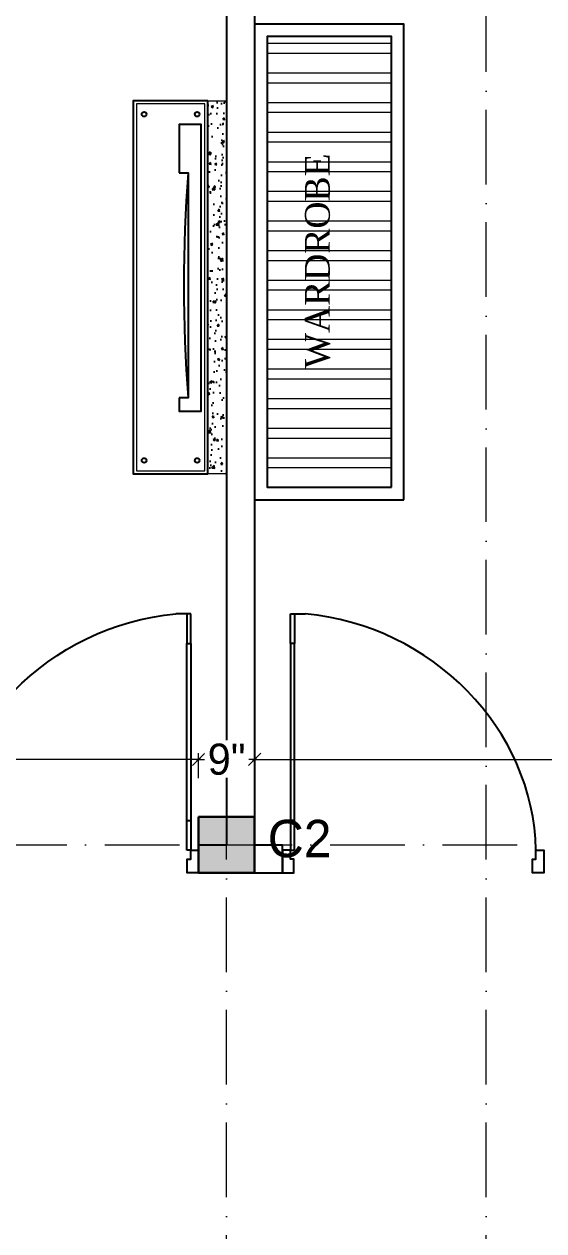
# Model space of a CAD drawing. Header units: millimetres. Extents: x -6808 to 215771, y -89660 to -16303.
# Drawn here: x 91985.4 to 92068.9, y -54042.7 to -53848.6 of the extents above; entities that cross this region are included whole.
import ezdxf

# ---------------------------------------------------------------- set-up
doc = ezdxf.new("R2010")
doc.units = ezdxf.units.MM
doc.header["$PDMODE"] = 35
doc.linetypes.add('ACAD_ISO10W100', pattern=[18, 12, -3, 0, -3])
doc.layers.get('0').update_dxf_attribs({"color": 8})
for name, color, linetype, lineweight in [('col.center', 5, 'ACAD_ISO10W100', 15), ('column', 5, 'Continuous', 30), ('wall', 7, 'Continuous', 35)]:
    doc.layers.add(name, color=color, linetype=linetype, lineweight=lineweight)
doc.layers.add('NET 01', color=8, linetype='Continuous')
doc.styles.add('SAJ', font='eurr____.ttf')
doc.styles.get("Standard").update_dxf_attribs({"font": 'times.ttf'})
doc.dimstyles.new('SAJ', dxfattribs={"dimtxt": 5, "dimasz": 2, "dimexe": 1, "dimexo": 1, "dimgap": 0.09375, "dimtad": 0, "dimdec": 1, "dimzin": 0, "dimdsep": 46, "dimlunit": 4, "dimtxsty": 'SAJ', "dimblk": 'OBLIQUE', "dimcen": 0.125, "dimdle": 0.375, "dimadec": 0, "dimazin": 0, "dimtfac": 1, "dimtdec": 1, "dimtofl": 0, "dimtmove": 0, "dimatfit": 3, "dimldrblk": 'OBLIQUE', "dimfxl": 1, "dimtolj": 1, "dimtzin": 0, "dimlwd": 5, "dimlwe": 5, "dimarcsym": 1})

# ---------------------------------------------------------------- blocks, each defined once
blk = doc.blocks.new('QEWFWE')
at = {"layer": 'NET 01'}
for p, q in [((238503.45, 15011.85), (238503.45, 15015.77)), ((238503.45, 15015.77), (238505.41, 15015.77)), ((238503.98, 15015.77), (238503.98, 15011.85)), ((238503.98, 15011.85), (238503.45, 15011.85)), ((238503.45, 15011.85), (238503.45, 14988.32)), ((238503.98, 14988.32), (238503.98, 15011.85)), ((238503.45, 14988.32), (238503.45, 14984.4)), ((238503.98, 14988.32), (238503.45, 14988.32)), ((238503.98, 14984.4), (238503.98, 14988.32)), ((238503.45, 14984.4), (238503.98, 14984.4))]:
    blk.add_line(p, q, dxfattribs=at)
for points in [[(238503.45, 14984.4), (238502.4, 14984.4), (238502.4, 14981.4), (238503.9, 14981.4), (238503.9, 14982.9), (238503.9, 14983.2), (238503.45, 14983.2)], [(238536.02, 14984.4), (238537.07, 14984.4), (238537.07, 14981.4), (238535.57, 14981.4), (238535.57, 14982.9), (238535.57, 14983.2), (238536.02, 14983.2)]]:
    blk.add_lwpolyline(points, close=True, dxfattribs=at)
blk.add_ellipse((238504.18, 14985.62), major_axis=(-29.27, 13.54), ratio=0.925766, start_param=-2.718612, end_param=-1.204625, dxfattribs=at)
blk = doc.blocks.new('C222')
at = {"layer": 'column'}
blk.add_hatch(color=256, dxfattribs=at).paths.add_polyline_path([(93213.15, -54727.01), (93213.15, -54718.01), (93204.15, -54718.01), (93204.15, -54727.01)])
for p, q in [((93204.15, -54727.01), (93204.15, -54718.01)), ((93204.15, -54718.01), (93213.15, -54718.01)), ((93213.15, -54718.01), (93213.15, -54727.01)), ((93213.15, -54727.01), (93204.15, -54727.01))]:
    blk.add_line(p, q, dxfattribs=at)
blk = doc.blocks.new('_Oblique')
at = {"color": 0, "linetype": 'ByBlock', "lineweight": -2}
blk.add_line((-0.5, -0.5), (0.5, 0.5), dxfattribs=at)
blk = doc.blocks.new('*D2222')
at = {"layer": 'Defpoints', "color": 0, "transparency": 16777216}
for p in [(92013.44, -53966.9), (91860.19, -53976.14), (92013.44, -53976.14)]:
    blk.add_point(p, dxfattribs=at)
at = {"layer": 'wall', "color": 0, "lineweight": 5, "transparency": 16777216}
for p, q in [((91859.81, -53966.9), (91927.72, -53966.9)), ((91860.19, -53969.9), (91860.19, -53965.9)), ((92013.81, -53966.9), (91945.91, -53966.9)), ((92013.44, -53969.9), (92013.44, -53965.9))]:
    blk.add_line(p, q, dxfattribs=at)
at = {"layer": 'wall', "color": 0, "lineweight": 5, "transparency": 16777216, "xscale": 2, "yscale": 2, "zscale": 2, "rotation": 180}
blk.add_blockref('_Oblique', (91860.19, -53966.9), dxfattribs=at)
at = {"layer": 'wall', "color": 0, "lineweight": 5, "transparency": 16777216, "xscale": 2, "yscale": 2, "zscale": 2}
blk.add_blockref('_Oblique', (92013.44, -53966.9), dxfattribs=at)
at = {"layer": 'wall', "color": 0, "transparency": 16777216, "insert": (91936.81, -53966.9), "char_height": 5, "attachment_point": 5, "style": 'SAJ', "bg_fill": 3, "box_fill_scale": 1.1, "bg_fill_color": 256, "bg_fill_true_color": 13158600, "bg_fill_transparency": 0}
blk.add_mtext('\\A1;12\'-9{\\H1x;\\S1/2;}"', dxfattribs=at)
blk = doc.blocks.new('*D2223')
at = {"layer": 'Defpoints', "color": 0, "transparency": 16777216}
for p in [(92013.44, -53976.14), (92022.44, -53976.14)]:
    blk.add_point(p, dxfattribs=at)
at = {"layer": 'wall', "color": 0, "lineweight": 5, "transparency": 16777216}
for p, q in [((92013.06, -53966.9), (92015.47, -53966.9)), ((92013.44, -53969.9), (92013.44, -53965.9)), ((92022.81, -53966.9), (92020.41, -53966.9)), ((92022.44, -53969.9), (92022.44, -53965.9))]:
    blk.add_line(p, q, dxfattribs=at)
at = {"layer": 'wall', "color": 0, "lineweight": 5, "transparency": 16777216, "xscale": 2, "yscale": 2, "zscale": 2, "rotation": 180}
blk.add_blockref('_Oblique', (92013.44, -53966.9), dxfattribs=at)
at = {"layer": 'wall', "color": 0, "lineweight": 5, "transparency": 16777216, "xscale": 2, "yscale": 2, "zscale": 2}
blk.add_blockref('_Oblique', (92022.44, -53966.9), dxfattribs=at)
at = {"layer": 'wall', "color": 0, "transparency": 16777216, "insert": (92017.94, -53966.9), "char_height": 5, "attachment_point": 5, "style": 'SAJ', "bg_fill": 3, "box_fill_scale": 1.1, "bg_fill_color": 256, "bg_fill_true_color": 13158600, "bg_fill_transparency": 0}
blk.add_mtext('\\A1;9"', dxfattribs=at)
at = {"layer": 'Defpoints', "color": 0, "transparency": 16777216}
blk.add_point((92022.44, -53966.9), dxfattribs=at)
blk = doc.blocks.new('*D2224')
at = {"layer": 'Defpoints', "color": 0, "transparency": 16777216}
for p in [(92178.19, -53966.9), (92022.44, -53976.14), (92178.19, -53976.14)]:
    blk.add_point(p, dxfattribs=at)
at = {"layer": 'wall', "color": 0, "lineweight": 5, "transparency": 16777216}
for p, q in [((92022.06, -53966.9), (92096.93, -53966.9)), ((92022.44, -53969.9), (92022.44, -53965.9)), ((92178.56, -53966.9), (92103.7, -53966.9)), ((92178.19, -53969.9), (92178.19, -53965.9))]:
    blk.add_line(p, q, dxfattribs=at)
at = {"layer": 'wall', "color": 0, "lineweight": 5, "transparency": 16777216, "xscale": 2, "yscale": 2, "zscale": 2, "rotation": 180}
blk.add_blockref('_Oblique', (92022.44, -53966.9), dxfattribs=at)
at = {"layer": 'wall', "color": 0, "lineweight": 5, "transparency": 16777216, "xscale": 2, "yscale": 2, "zscale": 2}
blk.add_blockref('_Oblique', (92178.19, -53966.9), dxfattribs=at)
at = {"layer": 'wall', "color": 0, "transparency": 16777216, "insert": (92100.31, -53966.9), "char_height": 5, "attachment_point": 5, "style": 'SAJ', "bg_fill": 3, "box_fill_scale": 1.1, "bg_fill_color": 256, "bg_fill_true_color": 13158600, "bg_fill_transparency": 0}
blk.add_mtext("\\A1;13'", dxfattribs=at)

msp = doc.modelspace()

# ---------------------------------------------------------------- hatches: boundary and pattern name
at = {"lineweight": 5}
h = msp.add_hatch(dxfattribs=at)
h.set_pattern_fill('ANSI32', color=256, scale=0.5, angle=135, style=0)
h.set_pattern_definition([(180, (45924.3986, -155423.137), (-4e-15, -4.7625), []), (180, (45922.811, -155421.5494), (-4e-15, -4.7625), [])])
h.paths.add_polyline_path([(92024.44, -53923.135), (92044.44, -53923.135), (92044.44, -53850.635), (92024.44, -53850.635)])
at = {"lineweight": 25, "ltscale": 2}
h = msp.add_hatch(dxfattribs=at)
h.set_pattern_fill('AR-CONC', color=256, scale=0.5, style=0)
h.set_pattern_definition([(50, (5894.276, -2096.168), (3.58630091, -0.313760675), [0.375, -4.125]), (355, (5894.276, -2096.168), (-0.69375667, 3.76096067), [0.3, -3.3]), (100.4514, (5894.575, -2096.194), (2.89254691, 3.44719771), [0.31870095, -3.50571056]), (46.1842, (5894.276, -2095.168), (5.33620524, -0.82759507), [0.5625, -6.1875]), (96.6356, (5894.7207, -2095.237), (4.67331353, 4.87058935), [0.47805144, -5.258565]), (351.1842, (5894.276, -2095.168), (4.67330973, 4.870593), [0.45, -4.95]), (21, (5894.776, -2095.418), (2.98453526, -2.01309445), [0.375, -4.125]), (326, (5894.776, -2095.418), (1.21657666, 3.62575023), [0.3, -3.3]), (71.4514, (5895.0247, -2095.5857), (4.20111314, 1.61265248), [0.31870095, -3.50571056]), (37.5, (5894.276, -2096.168), (0.060799277, 1.664469269), [0, -3.26, 0, -3.35, 0, -3.3125]), (7.5, (5894.276, -2096.168), (1.315347687, 1.97205856), [0, -1.91, 0, -3.185, 0, -1.2625]), (327.5, (5893.161, -2096.168), (2.66911218, -0.112774359), [0, -1.25, 0, -3.9, 0, -5.175]), (317.5, (5892.661, -2096.168), (2.915930847, 0.50052491), [0, -1.625, 0, -2.59, 0, -3.675])])
h.paths.add_polyline_path([(92014.94, -53860.971), (92017.94, -53860.971), (92017.94, -53920.971), (92014.94, -53920.971)])

# ---------------------------------------------------------------- linework, layer by layer
for p, q in [((92017.94, -53844.135), (92017.94, -53980.635)), ((92022.44, -53844.135), (92022.44, -53980.635)), ((92013.44, -53980.635), (92017.94, -53980.635)), ((92013.44, -53985.135), (92013.44, -53980.635)), ((92022.44, -53980.635), (92026.94, -53980.635)), ((92026.94, -53985.135), (92026.94, -53980.635)), ((92013.44, -53985.135), (92026.94, -53985.135))]:
    msp.add_line(p, q)
for points in [[(92046.44, -53925.135), (92046.44, -53848.635), (92022.44, -53848.635), (92022.44, -53925.135)], [(92044.44, -53923.135), (92044.44, -53850.635), (92024.44, -53850.635), (92024.44, -53923.135)]]:
    msp.add_lwpolyline(points, close=True)
at = {"ltscale": 2}
msp.add_lwpolyline([(92014.94, -53860.971), (92002.94, -53860.971), (92002.94, -53920.971), (92014.94, -53920.971)], close=True, dxfattribs=at)
msp.add_lwpolyline([(92014.94, -53860.971), (92002.94, -53860.971), (92002.94, -53920.971), (92014.94, -53920.971)], close=True, dxfattribs=at)
at = {"lineweight": 20, "ltscale": 5}
msp.add_lwpolyline([(92014.44, -53861.471), (92003.44, -53861.471), (92003.44, -53920.471), (92014.44, -53920.471)], close=True, dxfattribs=at)
msp.add_lwpolyline([(92014.44, -53861.471), (92003.44, -53861.471), (92003.44, -53920.471), (92014.44, -53920.471)], close=True, dxfattribs=at)
at = {"lineweight": 9, "ltscale": 2}
msp.add_lwpolyline([(92014.94, -53860.971), (92017.94, -53860.971), (92017.94, -53920.971), (92014.94, -53920.971)], close=True, dxfattribs=at)
msp.add_lwpolyline([(92014.94, -53860.971), (92017.94, -53860.971), (92017.94, -53920.971), (92014.94, -53920.971)], close=True, dxfattribs=at)
for points in [[(92010.288, -53908.747), (92010.288, -53910.895), (92013.854, -53910.895), (92013.854, -53864.799), (92010.288, -53864.799), (92010.288, -53872.547)], [(92010.288, -53908.747), (92010.288, -53910.895), (92013.854, -53910.895), (92013.854, -53864.799), (92010.288, -53864.799), (92010.288, -53872.547)], [(92010.288, -53872.547), (92011.742, -53872.547), (92011.742, -53908.747), (92010.288, -53908.747)], [(92010.288, -53872.547), (92011.742, -53872.547), (92011.742, -53908.747), (92010.288, -53908.747)]]:
    msp.add_lwpolyline(points)
at = {"ltscale": 2}
for centre in [(92004.677, -53863.127), (92004.677, -53863.127), (92013.203, -53863.127), (92013.203, -53863.127), (92004.677, -53918.816), (92004.677, -53918.816), (92013.203, -53918.816), (92013.203, -53918.816)]:
    msp.add_circle(centre, 0.375, dxfattribs=at)
at = {"ltscale": 5}
msp.add_arc((92252.422, -53890.647), 241.361, 175.69922, 184.30078, dxfattribs=at)
msp.add_arc((92252.422, -53890.647), 241.361, 175.69922, 184.30078, dxfattribs=at)
at = {"layer": 'col.center'}
for p, q in [((92059.69, -54363.112), (92059.69, -53764.921)), ((92017.94, -54363.112), (92017.94, -53772.377)), ((91817.364, -53980.635), (92229.118, -53980.635))]:
    msp.add_line(p, q, dxfattribs=at)

# ---------------------------------------------------------------- block references
at = {"linetype": 'ByBlock', "lineweight": 20, "yscale": 1.211467555345734, "zscale": 1.211467555345734}
for p, xscale in [((380951.356, -72134.61), -1.211467555345734), ((-196910.976, -72134.61), 1.211467555345734)]:
    msp.add_blockref('QEWFWE', p, dxfattribs=dict(at, xscale=xscale))
at = {"layer": 'column'}
msp.add_blockref('C222', (-1190.711, 741.875), dxfattribs=at)

# ---------------------------------------------------------------- texts
at = {"linetype": 'ByBlock', "lineweight": 20, "insert": (92030.53, -53886.728), "char_height": 4, "width": 11.03232, "attachment_point": 2, "rotation": 90}
msp.add_mtext('WARDROBE', dxfattribs=at)
at = {"layer": 'col.center', "linetype": 'ByBlock', "insert": (92024.547, -53976.634), "char_height": 6, "width": 293.6941, "attachment_point": 1, "style": 'SAJ'}
msp.add_mtext('\\A1;{\\fCentury Gothic|b0|i0|c0|p34;C2}', dxfattribs=at)

# ---------------------------------------------------------------- next in the draw order: dimensions: what is measured, and where the dimension line sits
at = {"layer": 'wall'}
dim = msp.add_aligned_dim(p1=(91860.189711612, -53976.135005368), p2=(92013.439711623, -53976.135005368), distance=9.232365106, dimstyle='SAJ', override={"dimfxl": 3, "dimfxlon": 1, "dimtfill": 1}, dxfattribs=at)
dim.commit()
dim.dimension.update_dxf_attribs({"geometry": '*D2222', "text_midpoint": (91936.814711618, -53966.902640262)})

# ---------------------------------------------------------------- next in the draw order: dimensions: what is measured, and where the dimension line sits
dim = msp.add_aligned_dim(p1=(92013.44, -53976.135), p2=(92022.44, -53976.135), distance=9.232, dimstyle='SAJ', override={"dimfxl": 3, "dimfxlon": 1, "dimtfill": 1}, dxfattribs=at)
dim.commit()
dim.dimension.update_dxf_attribs({"geometry": '*D2223', "text_midpoint": (92017.94, -53966.903)})

# ---------------------------------------------------------------- next in the draw order: dimensions: what is measured, and where the dimension line sits
dim = msp.add_aligned_dim(p1=(92022.439711623, -53976.135005366), p2=(92178.189711623, -53976.135005366), distance=9.232365104, dimstyle='SAJ', override={"dimfxl": 3, "dimfxlon": 1, "dimtfill": 1}, dxfattribs=at)
dim.commit()
dim.dimension.update_dxf_attribs({"geometry": '*D2224', "text_midpoint": (92100.314711623, -53966.902640262)})

doc.saveas('drawing.dxf')
